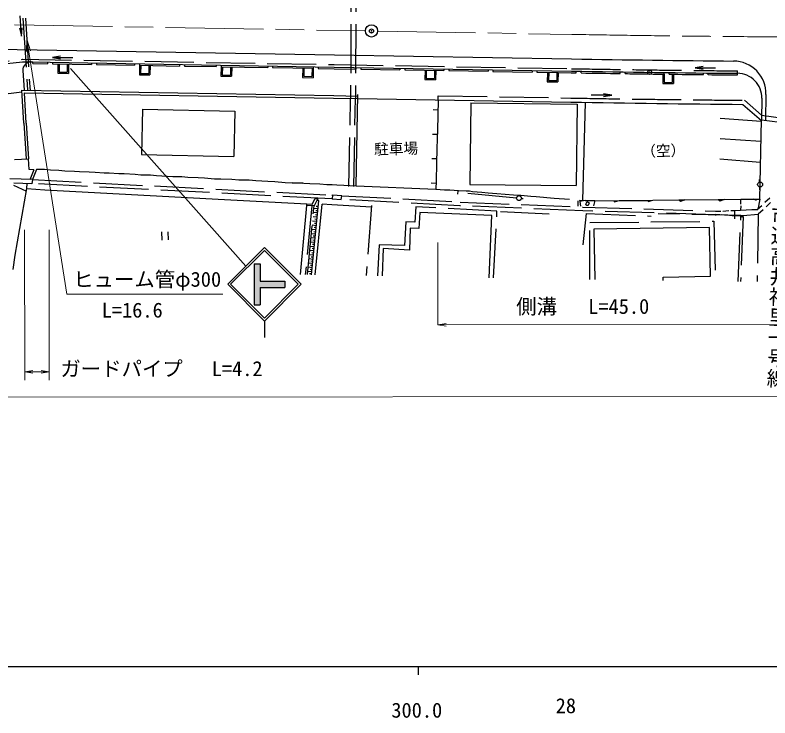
# Model space of a CAD drawing. Units: millimetres, scale not verified. Extents: x 40000 to 680000, y 20000 to 380000.
# Drawn here: x 318619 to 411120, y 198715 to 284862 of the extents above; entities that cross this region are included whole.
import ezdxf
from ezdxf.enums import TextEntityAlignment as Align

# ---------------------------------------------------------------- set-up
doc = ezdxf.new("R2010")
doc.units = ezdxf.units.MM
doc.header["$LTSCALE"] = 1000
doc.header["$PDMODE"] = 32
doc.header["$PDSIZE"] = 500
doc.linetypes.add('CHAIN', pattern=[18.5, 12, -1.5, 3.5, -1.5])
doc.linetypes.add('DASHED', pattern=[7.5, 6, -1.5])
for name, color, linetype, lineweight in [('M-BGD', 7, 'Continuous', 25), ('M-BGD-EXST', 7, 'Continuous', 25), ('M-BMK', 2, 'CHAIN', 13), ('M-BMK-SRVR', 3, 'Continuous', 25), ('M-STR-HTXT', 7, 'Continuous', 13), ('M-STR-STRC', 7, 'Continuous', 25), ('M-TTL-BAND', 7, 'Continuous', 25)]:
    doc.layers.add(name, color=color, linetype=linetype, lineweight=lineweight)
doc.layers.add('M-BMK-HTXT', color=7, linetype='Continuous')
doc.layers.add('M-OTRS', color=6, linetype='Continuous')
doc.styles.add('@ＭＳ ゴシック', font='')
doc.styles.add('ＭＳ ゴシック', font='')
doc.styles.get('@ＭＳ ゴシック').set_extended_font_data('@MS Gothic')
doc.styles.get('ＭＳ ゴシック').set_extended_font_data('MS Gothic')

# ---------------------------------------------------------------- blocks, each defined once
blk = doc.blocks.new('open_arrow')
at = {"color": 0, "linetype": 'Continuous', "lineweight": -2}
blk.add_lwpolyline([(7.5, 1.25), (0, 0), (7.5, -1.25)], dxfattribs=at)

msp = doc.modelspace()

# ---------------------------------------------------------------- hatches: boundary and pattern name
at = {"layer": 'M-STR-STRC'}
msp.add_hatch(color=256, dxfattribs=at).paths.add_polyline_path([(347919, 254367), (348669, 254367), (348669, 252242), (351669, 252242), (351669, 251492), (348669, 251492), (348669, 249367), (347919, 249367)])

# ---------------------------------------------------------------- linework, layer by layer
at = {"layer": 'M-BGD', "linetype": 'DASHED'}
for p, q in [((319089, 291962), (320147, 275641)), ((319389, 291981), (320448, 275636)), ((359813, 291260), (359728, 274659)), ((360413, 291250), (360328, 274649)), ((304497, 277711), (319529, 279453)), ((319529, 279453), (357726, 278795)), ((315368, 278671), (319524, 279153)), ((319524, 279153), (320786, 279131)), ((357726, 278795), (386791, 278294)), ((315790, 275028), (319460, 275453)), ((370473, 274474), (370486, 274974)), ((370486, 274974), (386730, 274694)), ((359520, 263872), (359728, 274659)), ((360120, 263872), (360328, 274649)), ((407993, 274418), (410085, 272586)), ((410074, 272031), (415153, 271349)), ((410085, 272586), (415166, 271903)), ((320740, 264691), (317959, 264789)), ((320740, 264691), (357450, 262791)), ((320657, 264175), (318454, 264281)), ((357442, 262341), (320666, 264202)), ((357450, 262791), (357530, 262787)), ((358665, 262725), (373155, 261951)), ((370183, 263514), (371253, 263460)), ((371253, 263460), (371910, 263426)), ((371910, 263426), (372942, 263374)), ((380072, 262416), (372853, 263136)), ((372942, 263374), (373906, 263325)), ((373906, 263325), (374313, 263304)), ((374313, 263304), (374664, 263253)), ((374664, 263253), (375805, 263160)), ((375805, 263160), (376606, 263095)), ((376606, 263095), (377648, 263010)), ((377648, 263010), (379715, 262842)), ((379715, 262842), (380184, 262804)), ((380184, 262804), (380605, 262770)), ((380605, 262770), (381836, 262670)), ((357507, 262338), (357442, 262341)), ((373133, 261502), (358641, 262276)), ((373155, 261951), (388192, 261316)), ((381836, 262670), (382477, 262617)), ((382477, 262617), (384690, 262437)), ((384690, 262437), (386568, 262284)), ((407546, 262288), (409113, 262304)), ((354996, 261487), (354180, 253052)), ((354447, 253047), (355258, 261476)), ((362296, 261543), (361653, 252923)), ((367710, 261362), (367587, 259468)), ((377673, 260837), (367710, 261362)), ((388176, 260866), (373133, 261502)), ((404430, 260391), (388176, 260866)), ((388192, 261316), (404444, 260840)), ((407532, 260958), (408894, 261021)), ((408894, 261021), (409631, 261034)), ((377227, 252655), (377673, 260837)), ((378096, 260791), (385443, 260422)), ((388247, 256682), (388636, 260525)), ((388636, 260525), (396574, 260222)), ((407554, 260285), (397429, 260496)), ((407234, 252224), (407563, 260198)), ((407863, 260186), (407534, 252221)), ((407563, 260198), (407554, 260285)), ((409677, 260454), (409549, 252204)), ((366514, 259505), (366336, 256607)), ((367587, 259468), (366514, 259505)), ((389044, 259425), (404254, 259591)), ((389067, 252452), (389044, 259425)), ((404254, 259591), (404454, 252338)), ((363229, 256687), (363041, 252899)), ((366336, 256607), (363229, 256687))]:
    msp.add_line(p, q, dxfattribs=at)
at = {"layer": 'M-BGD'}
for p, q in [((319387, 282286), (319250, 284782)), ((323192, 279645), (325692, 279651)), ((320582, 279134), (357721, 278495)), ((320783, 278931), (320786, 279131)), ((320783, 278931), (322583, 278900)), ((322586, 279100), (322583, 278900)), ((323186, 279089), (323183, 278890)), ((323183, 278890), (327982, 278807)), ((323870, 278878), (323850, 277728)), ((324020, 278875), (324002, 277875)), ((325019, 278858), (325002, 277858)), ((325169, 278855), (325150, 277705)), ((327985, 279007), (327982, 278807)), ((328585, 278996), (328582, 278797)), ((328582, 278797), (333268, 278716)), ((333272, 278916), (333268, 278716)), ((333868, 278705), (333848, 277556)), ((333872, 278905), (333868, 278705)), ((333868, 278705), (338780, 278621)), ((334018, 278703), (334001, 277703)), ((335018, 278686), (335001, 277686)), ((335168, 278683), (335148, 277533)), ((338784, 278821), (338780, 278621)), ((339384, 278810), (339380, 278610)), ((339380, 278610), (343267, 278544)), ((343270, 278744), (343267, 278544)), ((343867, 278533), (343847, 277383)), ((343870, 278733), (343867, 278533)), ((343867, 278533), (349579, 278435)), ((344017, 278531), (343999, 277531)), ((345016, 278513), (344999, 277514)), ((345166, 278511), (345147, 277361)), ((349582, 278635), (349579, 278435)), ((350182, 278624), (350179, 278424)), ((355168, 278539), (355165, 278339)), ((355768, 278528), (355765, 278328)), ((357721, 278495), (386786, 277994)), ((360381, 278449), (360377, 278249)), ((360981, 278438), (360977, 278238)), ((319568, 278063), (319740, 275664)), ((323850, 277728), (325150, 277705)), ((324002, 277875), (325002, 277858)), ((333848, 277556), (335148, 277533)), ((334001, 277703), (335001, 277686)), ((343999, 277531), (344999, 277514)), ((350179, 278424), (355165, 278339)), ((353865, 278361), (353845, 277211)), ((354015, 278358), (353998, 277359)), ((355015, 278341), (354998, 277341)), ((355165, 278339), (355145, 277189)), ((355765, 278328), (357717, 278295)), ((357717, 278295), (360377, 278249)), ((360977, 278238), (365776, 278156)), ((365780, 278356), (365776, 278156)), ((366380, 278345), (366376, 278145)), ((366376, 278145), (371176, 278063)), ((368863, 278103), (368843, 276953)), ((369013, 278100), (368996, 277100)), ((370013, 278083), (369996, 277083)), ((370163, 278080), (370143, 276930)), ((371179, 278263), (371176, 278063)), ((371779, 278252), (371775, 278052)), ((371775, 278052), (376575, 277970)), ((376578, 278170), (376575, 277970)), ((377178, 278159), (377175, 277959)), ((377175, 277959), (381974, 277877)), ((381977, 278077), (381974, 277877)), ((382577, 278066), (382574, 277866)), ((382574, 277866), (384974, 277825)), ((383861, 277844), (383841, 276694)), ((384011, 277842), (383993, 276842)), ((384974, 277825), (385161, 277822)), ((385011, 277824), (384993, 276825)), ((385161, 277822), (385141, 276672)), ((385161, 277822), (386782, 277794)), ((387373, 277782), (387377, 277982)), ((387973, 277772), (387976, 277972)), ((392773, 277695), (392776, 277895)), ((393373, 277687), (393376, 277887)), ((395773, 277655), (396312, 277648)), ((398012, 277627), (397996, 276477)), ((398162, 277625), (398148, 276625)), ((398173, 277621), (398175, 277821)), ((398773, 277614), (398775, 277814)), ((399161, 277611), (399148, 276611)), ((399311, 277609), (399296, 276459)), ((401951, 278381), (404451, 278387)), ((402973, 277567), (402975, 277767)), ((403573, 277560), (403575, 277760)), ((407151, 277526), (407152, 277726)), ((407152, 277719), (407154, 278026)), ((343847, 277383), (345147, 277361)), ((353845, 277211), (355145, 277189)), ((353998, 277359), (354998, 277341)), ((368843, 276953), (370143, 276930)), ((368996, 277100), (369996, 277083)), ((383841, 276694), (385141, 276672)), ((383993, 276842), (384993, 276825)), ((398148, 276625), (399148, 276611)), ((319440, 275654), (357660, 274995)), ((319693, 271613), (319440, 275654)), ((397996, 276477), (399296, 276459)), ((319993, 271632), (319760, 275348)), ((319760, 275348), (357655, 274695)), ((357660, 274995), (360631, 274944)), ((360420, 263873), (360637, 275144)), ((360627, 274644), (360628, 274744)), ((360628, 274744), (360631, 274944)), ((391735, 275063), (389235, 275056)), ((357655, 274695), (360627, 274644)), ((360627, 274644), (386721, 274194)), ((370473, 274474), (370423, 272553)), ((374459, 274118), (374337, 264115)), ((374459, 274118), (387501, 273959)), ((387501, 273959), (387379, 263956)), ((388472, 274165), (388153, 262156)), ((407803, 273920), (410072, 271932)), ((410124, 274662), (410074, 272031)), ((334216, 273324), (334106, 267769)), ((334216, 273324), (345542, 273099)), ((345542, 273099), (345432, 267545)), ((369842, 273283), (370442, 273262)), ((370423, 272553), (370376, 270787)), ((410056, 271814), (405042, 272180)), ((409887, 262312), (410074, 272031)), ((319693, 271613), (319968, 267242)), ((319993, 271632), (320268, 267260)), ((369762, 270284), (370362, 270263)), ((370376, 270787), (370316, 268524)), ((409996, 269371), (405008, 269680)), ((370316, 268524), (370267, 266661)), ((334106, 267769), (345432, 267545)), ((318563, 267178), (320268, 267260)), ((320352, 265921), (320268, 267260)), ((369683, 267285), (370282, 267264)), ((370267, 266661), (370210, 264543)), ((409933, 266813), (404975, 267197)), ((320895, 265883), (320352, 265921)), ((320895, 265883), (320417, 264676)), ((321242, 265956), (320740, 264691)), ((322212, 265919), (321242, 265956)), ((322945, 265844), (322212, 265919)), ((323994, 265809), (322945, 265844)), ((324726, 265734), (323994, 265809)), ((325903, 265703), (324726, 265734)), ((326507, 265656), (325903, 265703)), ((327684, 265593), (326507, 265656)), ((328448, 265551), (327684, 265593)), ((329527, 265484), (328448, 265551)), ((330133, 265470), (329527, 265484)), ((320740, 264691), (320657, 264175)), ((331342, 265408), (330133, 265470)), ((331977, 265394), (331342, 265408)), ((333314, 265304), (331977, 265394)), ((334014, 265260), (333314, 265304)), ((335222, 265229), (334014, 265260)), ((335955, 265155), (335222, 265229)), ((337256, 265093), (335955, 265155)), ((337958, 265051), (337256, 265093)), ((339071, 265018), (337958, 265051)), ((339802, 264975), (339071, 265018)), ((341043, 264914), (339802, 264975)), ((341838, 264872), (341043, 264914)), ((343043, 264769), (341838, 264872)), ((343842, 264769), (343043, 264769)), ((345178, 264710), (343842, 264769)), ((346036, 264639), (345178, 264710)), ((347308, 264610), (346036, 264639)), ((348136, 264538), (347308, 264610)), ((409864, 264393), (409850, 264706)), ((318410, 264002), (320000, 263299)), ((320053, 263604), (320082, 264203)), ((349600, 264451), (348136, 264538)), ((350459, 264411), (349600, 264451)), ((351727, 264311), (350459, 264411)), ((353893, 264252), (351727, 264311)), ((354721, 264179), (352558, 264310)), ((352558, 264310), (353893, 264252)), ((355960, 264150), (354721, 264179)), ((356817, 264070), (355960, 264150)), ((357472, 264042), (356817, 264070)), ((358060, 264017), (357472, 264042)), ((358919, 263978), (358060, 264017)), ((360420, 263873), (358919, 263978)), ((360422, 263951), (370183, 263514)), ((369604, 264286), (370203, 264264)), ((370210, 264543), (370183, 263514)), ((374337, 264115), (387379, 263956)), ((409905, 263457), (409890, 263799)), ((318627, 255433), (320053, 263604)), ((320053, 263604), (322250, 263426)), ((322250, 263426), (344292, 262262)), ((357530, 262787), (357485, 262330)), ((358665, 262725), (357530, 262787)), ((358598, 262271), (358665, 262725)), ((372874, 263316), (372826, 262904)), ((344292, 262262), (354386, 261729)), ((354963, 253038), (355846, 262122)), ((355011, 261696), (355399, 262399)), ((355709, 262382), (355258, 261476)), ((355399, 262399), (355709, 262382)), ((355846, 262122), (355597, 262156)), ((357485, 262330), (358598, 262271)), ((380874, 262336), (380662, 262357)), ((387588, 262101), (387575, 261433)), ((387805, 262184), (387834, 262002)), ((387805, 262184), (388477, 262130)), ((388477, 262130), (387834, 262002)), ((387834, 262002), (387924, 261443)), ((388477, 262130), (389671, 262116)), ((388543, 261695), (388734, 262021)), ((388734, 262021), (388977, 261853)), ((388977, 261853), (388844, 261516)), ((389671, 262116), (389511, 261487)), ((389671, 262116), (391975, 262090)), ((391975, 262090), (392055, 261954)), ((391975, 262090), (392484, 262084)), ((392055, 261954), (392484, 262084)), ((392484, 262084), (392630, 262128)), ((392630, 262128), (396146, 262130)), ((396146, 262130), (396262, 262007)), ((396146, 262130), (396622, 262130)), ((396262, 262007), (396622, 262130)), ((396622, 262130), (396766, 262179)), ((396766, 262179), (399953, 262211)), ((399953, 262211), (400689, 262219)), ((400153, 262019), (399953, 262211)), ((400689, 262219), (400153, 262019)), ((400689, 262219), (404769, 262260)), ((404769, 262260), (405531, 262267)), ((404980, 262057), (404769, 262260)), ((405531, 262267), (404980, 262057)), ((405531, 262267), (407546, 262288)), ((407546, 261698), (407546, 262288)), ((409113, 262304), (409887, 262312)), ((409457, 262135), (409113, 262304)), ((409887, 262312), (409631, 261034)), ((411102, 262410), (410495, 261875)), ((411194, 261895), (410669, 261340)), ((353588, 253062), (354366, 261516)), ((354366, 261516), (354386, 261729)), ((355258, 261476), (354366, 261516)), ((354386, 261729), (355011, 261696)), ((355749, 261123), (355229, 261173)), ((355749, 261123), (355229, 261173)), ((355373, 253031), (356239, 261683)), ((355723, 260863), (355464, 260888)), ((355723, 260863), (355464, 260888)), ((355774, 261382), (355514, 261408)), ((355774, 261382), (355514, 261408)), ((357430, 261608), (356239, 261683)), ((362278, 261302), (357430, 261608)), ((388685, 261512), (388543, 261695)), ((388844, 261516), (388685, 261512)), ((406077, 260864), (405350, 260803)), ((406330, 260902), (406823, 260926)), ((406823, 260926), (407532, 260958)), ((406830, 260267), (406823, 260926)), ((407552, 261476), (407532, 260958)), ((410111, 261493), (409589, 261033)), ((410297, 261012), (409677, 260454)), ((355648, 260085), (355129, 260135)), ((355648, 260085), (355129, 260135)), ((355698, 260604), (355179, 260654)), ((355698, 260604), (355179, 260654)), ((355673, 260344), (355414, 260369)), ((355673, 260344), (355414, 260369)), ((368238, 260662), (368094, 258718)), ((377052, 260282), (368238, 260662)), ((376700, 252664), (377052, 260282)), ((404501, 260407), (404428, 260296)), ((404444, 260840), (405092, 260837)), ((404978, 260389), (404501, 260407)), ((405964, 260353), (405233, 260364)), ((406186, 260327), (406830, 260267)), ((406830, 260267), (407554, 260285)), ((406834, 259869), (406830, 260267)), ((407557, 260285), (407843, 260315)), ((407563, 260198), (407557, 260285)), ((407563, 260198), (407670, 260082)), ((407670, 260082), (407843, 260315)), ((407843, 260315), (409677, 260454)), ((355547, 259049), (355030, 259099)), ((355547, 259049), (355030, 259099)), ((355598, 259567), (355079, 259617)), ((355598, 259567), (355079, 259617)), ((355572, 259308), (355314, 259333)), ((355572, 259308), (355314, 259333)), ((355623, 259826), (355364, 259851)), ((355623, 259826), (355364, 259851)), ((355497, 258532), (354980, 258582)), ((355497, 258532), (354980, 258582)), ((355472, 258274), (355213, 258299)), ((355472, 258274), (355213, 258299)), ((355522, 258791), (355263, 258816)), ((355522, 258791), (355263, 258816)), ((367020, 258754), (366940, 256049)), ((368094, 258718), (367020, 258754)), ((403737, 258815), (389543, 258613)), ((389543, 258613), (389670, 252443)), ((403851, 252878), (403737, 258815)), ((355397, 257499), (354880, 257549)), ((355397, 257499), (354880, 257549)), ((355447, 258015), (354930, 258065)), ((355447, 258015), (354930, 258065)), ((355371, 257241), (355114, 257266)), ((355371, 257241), (355114, 257266)), ((355422, 257757), (355163, 257782)), ((355422, 257757), (355163, 257782)), ((355296, 256467), (354781, 256517)), ((355296, 256467), (354781, 256517)), ((355346, 256983), (354830, 257033)), ((355346, 256983), (354830, 257033)), ((355271, 256210), (355014, 256235)), ((355271, 256210), (355014, 256235)), ((355321, 256725), (355064, 256750)), ((355321, 256725), (355064, 256750)), ((363707, 256233), (363588, 252890)), ((366940, 256049), (363707, 256233)), ((318378, 253669), (318627, 255433)), ((355196, 255438), (354682, 255488)), ((355196, 255438), (354682, 255488)), ((355246, 255952), (354731, 256002)), ((355246, 255952), (354731, 256002)), ((355221, 255695), (354964, 255720)), ((355221, 255695), (354964, 255720)), ((355096, 254410), (354583, 254460)), ((355096, 254410), (354583, 254460)), ((355146, 254924), (354632, 254974)), ((355146, 254924), (354632, 254974)), ((355121, 254667), (354864, 254692)), ((355121, 254667), (354864, 254692)), ((355171, 255181), (354914, 255206)), ((355171, 255181), (354914, 255206)), ((355046, 253897), (354533, 253946)), ((355046, 253897), (354533, 253946)), ((355022, 253640), (354765, 253665)), ((355022, 253640), (354765, 253665)), ((355071, 254153), (354815, 254178)), ((355071, 254153), (354815, 254178)), ((354997, 253384), (354484, 253434)), ((354997, 253384), (354484, 253434)), ((354972, 253128), (354716, 253152)), ((354972, 253128), (354716, 253152)), ((398041, 252323), (398048, 252749)), ((398048, 252749), (403851, 252878))]:
    msp.add_line(p, q, dxfattribs=at)
for centre in [(409917, 264098), (380372, 262432)]:
    msp.add_circle(centre, 300, dxfattribs=at)
for centre, radius, start, end in [((320565, 278134), 1000, 89.01309, 184.11355), ((429923, 2782122), 2504700, 269.01309, 269.02662), ((429923, 2782122), 2504500, 269.01309, 269.47907), ((429923, 2782122), 2504700, 269.04034, 269.15016), ((429923, 2782122), 2504700, 269.16388, 269.21878), ((429923, 2782122), 2504700, 269.23251, 269.27369), ((429923, 2782122), 2504700, 269.28742, 269.38349), ((429923, 2782122), 2504700, 269.39722, 269.47907), ((407114, 274715), 3011, 358.9895, 89.26116), ((429922, 2782022), 2508200, 269.01309, 269.49472)]:
    msp.add_arc(centre, radius, start, end, dxfattribs=at)
at = {"layer": 'M-BGD', "linetype": 'DASHED'}
for centre, radius, end in [((429923, 2782122), 2504200, 269.47904), ((429922, 2782022), 2507700, 269.49896)]:
    msp.add_arc(centre, radius, 269.01309, end, dxfattribs=at)
at = {"layer": 'M-BGD'}
msp.add_point((396376, 277847), dxfattribs=at)
at = {"layer": 'M-BGD-EXST'}
for p, q in [((336580, 258288), (336608, 257288)), ((337330, 258308), (337358, 257309))]:
    msp.add_line(p, q, dxfattribs=at)
at = {"layer": 'M-BMK'}
for p, q in [((263060, 284626), (361545, 282929)), ((363045, 282904), (386863, 282493))]:
    msp.add_line(p, q, dxfattribs=at)
msp.add_arc((429923, 2782122), 2500000, 269.01309, 270.24974, dxfattribs=at)
at = {"layer": 'M-BMK-SRVR'}
msp.add_circle((362292, 282921), 750, dxfattribs=at)
msp.add_point((362292, 282921), dxfattribs=at)
at = {"layer": 'M-OTRS'}
msp.add_point((362295, 282916), dxfattribs=at)
at = {"layer": 'M-STR-HTXT'}
for p, q in [((319778, 258557), (319798, 240121)), ((322778, 258560), (322798, 240124)), ((370433, 256988), (370444, 246888)), ((370444, 246888), (415194, 246936)), ((319797, 241121), (320796, 241289)), ((319797, 241121), (322797, 241124)), ((319797, 241121), (320797, 240955)), ((322797, 241124), (321796, 241290)), ((322797, 241124), (321797, 240957)), ((65491, 237741), (485381, 238192))]:
    msp.add_line(p, q, dxfattribs=at)
msp.add_lwpolyline([(320040, 281923), (324965, 250646), (344069, 250666)], dxfattribs=at)
at = {"layer": 'M-STR-STRC'}
for p, q in [((263923, 281611), (357746, 279994)), ((357746, 279994), (386811, 279494)), ((346900, 254091), (325402, 278321)), ((410634, 275147), (410574, 272024)), ((344672, 251863), (349172, 256363)), ((353673, 251863), (349172, 256363)), ((345026, 251863), (349172, 256010)), ((353319, 251863), (349172, 256010)), ((347922, 254362), (347922, 249362)), ((347922, 254362), (348672, 254362)), ((348672, 254362), (348672, 252238)), ((344672, 251863), (349172, 247362)), ((345026, 251863), (349172, 247716)), ((348672, 252238), (351672, 252238)), ((349172, 247716), (353319, 251863)), ((349173, 247363), (353673, 251863)), ((351672, 252238), (351672, 251488)), ((348672, 251488), (351672, 251488)), ((348672, 251488), (348672, 249362)), ((347922, 249362), (348672, 249362)), ((349172, 247362), (349172, 245362))]:
    msp.add_line(p, q, dxfattribs=at)
for centre, radius, start, end in [((429923, 2782122), 2503000, 269.01309, 269.46775), ((406635, 275224), 4000, 358.89889, 89.46758)]:
    msp.add_arc(centre, radius, start, end, dxfattribs=at)
at = {"layer": 'M-TTL-BAND'}
for p, q in [((40000, 205000), (579000, 205000)), ((368000, 205000), (368000, 204000))]:
    msp.add_line(p, q, dxfattribs=at)

# ---------------------------------------------------------------- block references
at = {"layer": 'M-BGD', "xscale": 133, "yscale": 133}
for p, rotation in [((319387, 282286), 93.1), ((323192, 279645), 0.1), ((401951, 278381), 0.1), ((391735, 275063), 180.1)]:
    msp.add_blockref('open_arrow', p, dxfattribs=dict(at, rotation=rotation))
at = {"layer": 'M-STR-HTXT'}
for p, xscale, yscale, rotation in [((320040, 281923), 200, 200, 278.9), ((370444, 246888), 133, 133, 0.1)]:
    msp.add_blockref('open_arrow', p, dxfattribs=dict(at, xscale=xscale, yscale=yscale, rotation=rotation))

# ---------------------------------------------------------------- texts
at = {"layer": 'M-BGD-EXST', "style": 'ＭＳ ゴシック'}
for s, p in [('駐車場', (365343, 267429)), ('（空）', (398075, 267180))]:
    msp.add_text(s, height=1320, rotation=1.58, dxfattribs=at).set_placement(p, align=Align.BOTTOM_CENTER)
at = {"layer": 'M-BMK-HTXT', "style": '@ＭＳ ゴシック'}
msp.add_text('市道高井神里一号線', height=1833, rotation=268.441, dxfattribs=at).set_placement((411909, 239090), align=Align.MIDDLE_RIGHT)
at = {"layer": 'M-STR-HTXT', "style": 'ＭＳ ゴシック'}
for s, p in [('ヒューム管φ300', (334803, 251008)), ('側溝', (382531, 247680)), ('L=45.0', (392593, 247691)), ('L=16.6', (332972, 247236)), ('ガードパイプ', (331665, 240047)), ('L=4.2', (345835, 240062))]:
    msp.add_text(s, height=1833, rotation=0.062, dxfattribs=at).set_placement(p, align=Align.BOTTOM_CENTER)
at = {"layer": 'M-TTL-BAND', "style": 'ＭＳ ゴシック'}
for s, p in [('28', (386113, 198746)), ('300.0', (367844, 198195))]:
    msp.add_text(s, height=1833, dxfattribs=at).set_placement(p, align=Align.BOTTOM_CENTER)

doc.saveas('drawing.dxf')
